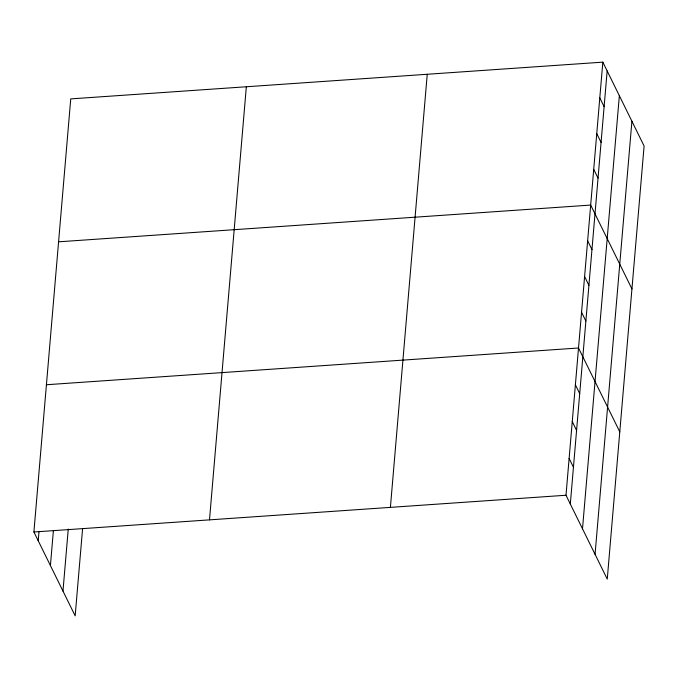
<?xml version="1.0" encoding="UTF-8"?>
<svg xmlns="http://www.w3.org/2000/svg" width="678" height="678" viewBox="0 0 678 678"><rect width="100%" height="100%" fill="white"/><g stroke="black" fill="none" stroke-linecap="round" stroke-linejoin="round"><path stroke-width="1.02" d="M82.597 528.552L75.165 615.853L33.9 531.993L70.741 98.886L602.835 62.147L644.1 146.007L607.259 579.114L565.994 495.245L602.835 62.147M38.222 540.781L39.027 531.315M50.418 565.554L53.367 530.849M62.978 591.08L68.258 529.026M209.494 519.865L246.334 86.767M390.401 507.373L427.242 74.275M570.317 504.034L607.157 70.936M582.504 528.806L619.353 95.708M595.064 554.333L631.913 121.235M58.588 241.817L590.674 205.07L631.938 288.93M46.426 384.74L578.52 347.992L619.785 431.852M33.9 531.993L565.994 495.245M599.793 97.878L604.123 106.666M596.75 133.608L601.081 142.397M593.716 169.339L598.038 178.128M587.64 240.8L591.962 249.589M584.597 276.531L588.919 285.319M581.555 312.261L585.885 321.05M575.385 384.807L579.715 393.596M572.257 421.614L576.58 430.411M569.122 458.43L573.444 467.218"/></g></svg>
